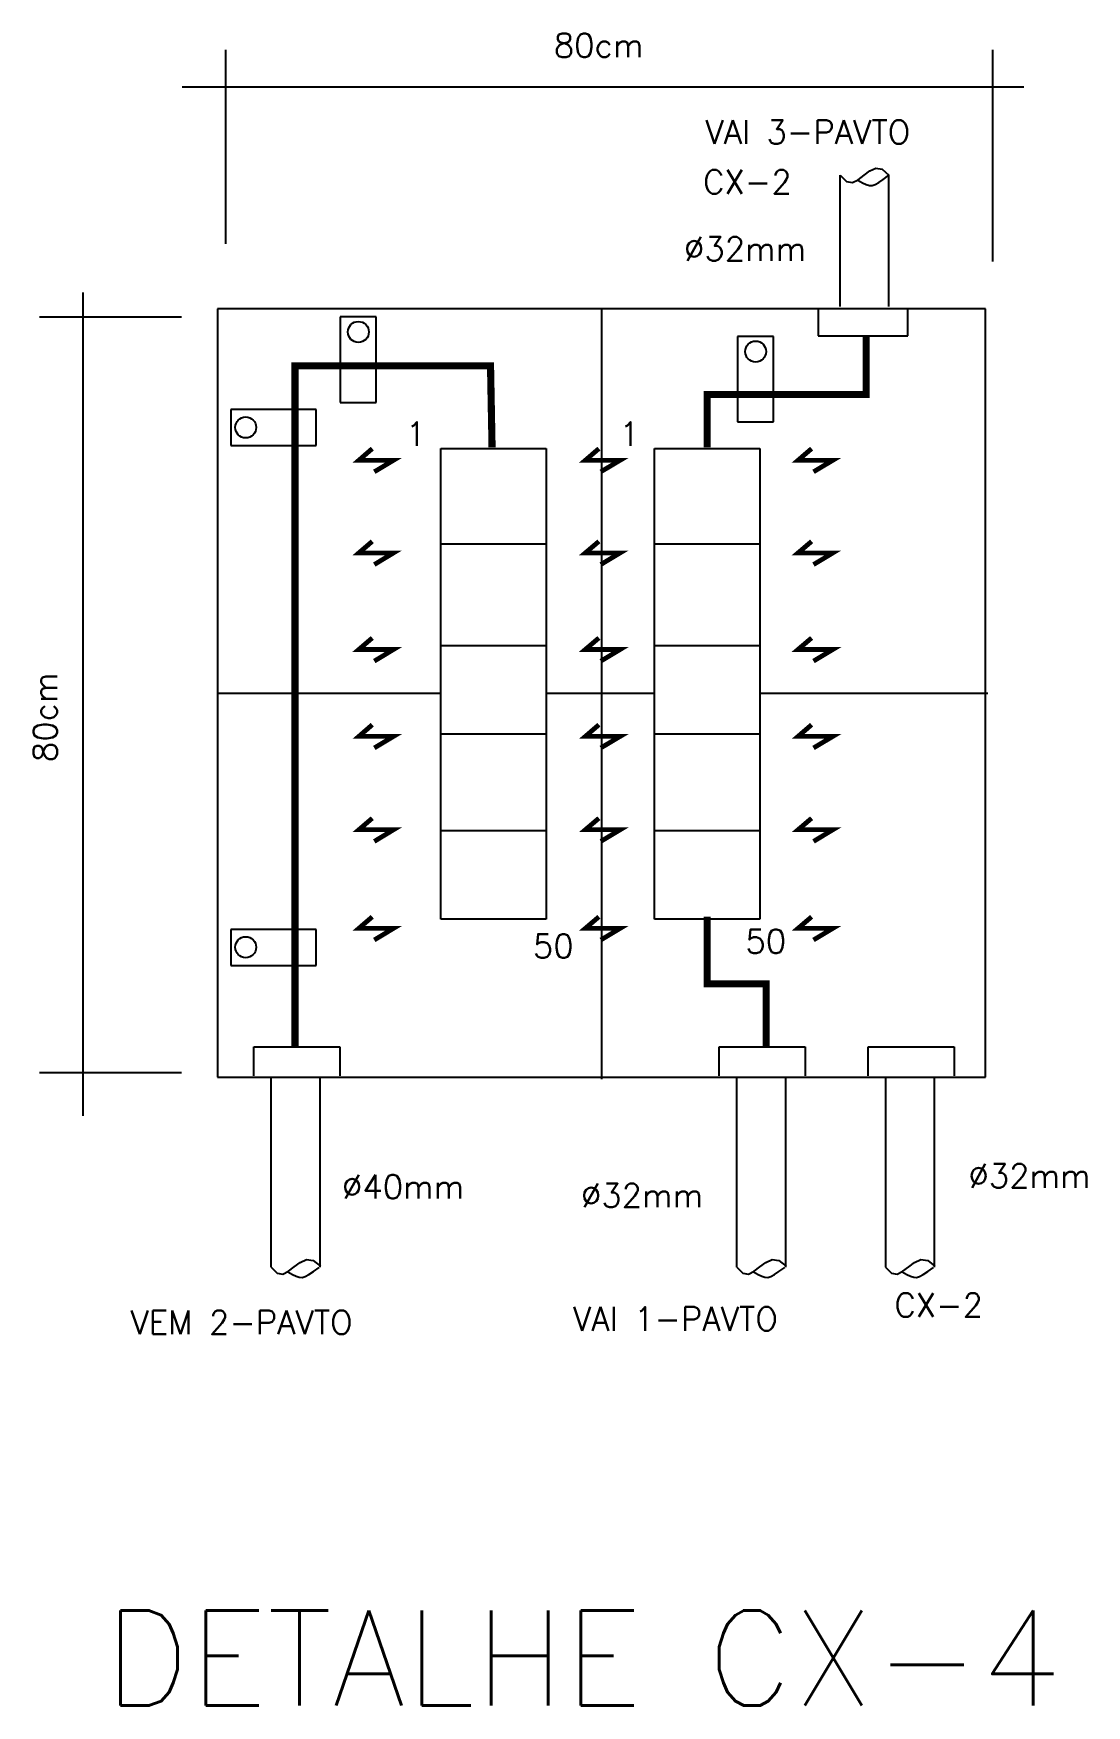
# Model space of a CAD drawing. Extents: x 0.008 to 0.097, y 0.013 to 0.154.
import ezdxf

# ---------------------------------------------------------------- set-up
doc = ezdxf.new("R2010")
doc.units = 0
doc.header["$LTSCALE"] = 200
doc.header["$MEASUREMENT"] = 0
doc.linetypes.add('DASHED', pattern=[0.75, 0.5, -0.25])
doc.layers.add('DETALHES-DIVERSOS', color=7, linetype='CONTINUOUS')
doc.styles.add('ROMMANS', font='ROMANS.shx', dxfattribs={"height": 100})

msp = doc.modelspace()

# ---------------------------------------------------------------- linework, layer by layer
at = {"layer": 'DETALHES-DIVERSOS'}
for p, q in [((0.02456, 0.15242), (0.02456, 0.1361)), ((0.08915, 0.13461), (0.08915, 0.15242)), ((0.02093, 0.1493), (0.09175, 0.1493)), ((0.0763, 0.13083), (0.0763, 0.14189)), ((0.08038, 0.13083), (0.08038, 0.14189)), ((0.01256, 0.13203), (0.01256, 0.06277)), ((0.02086, 0.12995), (0.00892, 0.12995)), ((0.0239, 0.13063), (0.0239, 0.06604)), ((0.08853, 0.13063), (0.0239, 0.13063)), ((0.03726, 0.12996), (0.03422, 0.12996)), ((0.03422, 0.12996), (0.03422, 0.12278)), ((0.03726, 0.12278), (0.03726, 0.12996)), ((0.07443, 0.13063), (0.07443, 0.12836)), ((0.08199, 0.12836), (0.08199, 0.13063)), ((0.08853, 0.06604), (0.08853, 0.13063)), ((0.07069, 0.12831), (0.06765, 0.12831)), ((0.06765, 0.12831), (0.06765, 0.12113)), ((0.07069, 0.12113), (0.07069, 0.12831)), ((0.07443, 0.12836), (0.08199, 0.12836)), ((0.03422, 0.12278), (0.03726, 0.12278)), ((0.02502, 0.12217), (0.02502, 0.11914)), ((0.0322, 0.12217), (0.02502, 0.12217)), ((0.0322, 0.11914), (0.0322, 0.12217)), ((0.06765, 0.12113), (0.07069, 0.12113)), ((0.02502, 0.11914), (0.0322, 0.11914)), ((0.0427, 0.07933), (0.0427, 0.11889)), ((0.0427, 0.11889), (0.05154, 0.11889)), ((0.05154, 0.11889), (0.05154, 0.07933)), ((0.06068, 0.07933), (0.06068, 0.11889)), ((0.06068, 0.11889), (0.06952, 0.11889)), ((0.06952, 0.11889), (0.06952, 0.07933)), ((0.0427, 0.11089), (0.05154, 0.11089)), ((0.06068, 0.11089), (0.06952, 0.11089)), ((0.0427, 0.10233), (0.05154, 0.10233)), ((0.06068, 0.10233), (0.06952, 0.10233)), ((0.05154, 0.09488), (0.0427, 0.09488)), ((0.06952, 0.09488), (0.06068, 0.09488)), ((0.0427, 0.08678), (0.05154, 0.08678)), ((0.06068, 0.08678), (0.06952, 0.08678)), ((0.05154, 0.07933), (0.0427, 0.07933)), ((0.06952, 0.07933), (0.06068, 0.07933)), ((0.0322, 0.07846), (0.02502, 0.07846)), ((0.02502, 0.07846), (0.02502, 0.07542)), ((0.0322, 0.07542), (0.0322, 0.07846)), ((0.02502, 0.07542), (0.0322, 0.07542)), ((0.02694, 0.06614), (0.02694, 0.06858)), ((0.02694, 0.06858), (0.03418, 0.06858)), ((0.03418, 0.06858), (0.03418, 0.06614)), ((0.06612, 0.06858), (0.07335, 0.06858)), ((0.06612, 0.06614), (0.06612, 0.06858)), ((0.07335, 0.06858), (0.07335, 0.06614)), ((0.07864, 0.06614), (0.07864, 0.06858)), ((0.07864, 0.06858), (0.08588, 0.06858)), ((0.08588, 0.06858), (0.08588, 0.06614)), ((0.02086, 0.0664), (0.00892, 0.0664)), ((0.0239, 0.06604), (0.08853, 0.06604)), ((0.02839, 0.06608), (0.02839, 0.05007)), ((0.03254, 0.05007), (0.03254, 0.06608)), ((0.06757, 0.06608), (0.06757, 0.05007)), ((0.07171, 0.05007), (0.07171, 0.06608)), ((0.0801, 0.06608), (0.0801, 0.05007)), ((0.08424, 0.05007), (0.08424, 0.06608))]:
    msp.add_line(p, q, dxfattribs=at)
at = {"layer": 'DETALHES-DIVERSOS', "linetype": 'DASHED'}
for p, q in [((0.05621, 0.13063), (0.05621, 0.06586)), ((0.0239, 0.09833), (0.0427, 0.09833)), ((0.05154, 0.09833), (0.06068, 0.09833)), ((0.06952, 0.09833), (0.08873, 0.09833))]:
    msp.add_line(p, q, dxfattribs=at)
at = {"layer": 'DETALHES-DIVERSOS'}
for points in [[(0.0763, 0.14187), (0.07683, 0.14136), (0.07733, 0.14128), (0.07782, 0.1415), (0.0783, 0.14187), (0.07879, 0.14224), (0.07929, 0.14246), (0.07982, 0.14239), (0.08038, 0.14188)], [(0.07779, 0.14146), (0.07818, 0.14124), (0.07849, 0.14109), (0.07875, 0.14101), (0.07899, 0.14101), (0.07924, 0.14109), (0.07954, 0.14126), (0.07991, 0.14152), (0.08038, 0.14188)], [(0.02841, 0.05007), (0.02891, 0.04956), (0.0294, 0.04948), (0.02988, 0.04971), (0.03036, 0.05008), (0.03086, 0.05045), (0.03139, 0.05069), (0.03195, 0.05063), (0.03257, 0.05013)], [(0.06759, 0.05007), (0.06809, 0.04956), (0.06858, 0.04948), (0.06905, 0.04971), (0.06954, 0.05008), (0.07004, 0.05045), (0.07056, 0.05069), (0.07113, 0.05063), (0.07175, 0.05013)], [(0.08011, 0.05007), (0.08062, 0.04956), (0.0811, 0.04948), (0.08158, 0.04971), (0.08206, 0.05008), (0.08256, 0.05045), (0.08309, 0.05069), (0.08366, 0.05063), (0.08427, 0.05013)], [(0.02981, 0.04966), (0.0302, 0.04944), (0.03052, 0.04929), (0.03078, 0.04921), (0.03102, 0.0492), (0.03128, 0.04928), (0.03159, 0.04944), (0.03197, 0.04969), (0.03245, 0.05003)], [(0.06899, 0.04966), (0.06938, 0.04944), (0.06969, 0.04929), (0.06995, 0.04921), (0.0702, 0.0492), (0.07046, 0.04928), (0.07076, 0.04944), (0.07114, 0.04969), (0.07163, 0.05003)], [(0.08152, 0.04966), (0.08191, 0.04944), (0.08222, 0.04929), (0.08248, 0.04921), (0.08273, 0.0492), (0.08298, 0.04928), (0.08329, 0.04944), (0.08367, 0.04969), (0.08415, 0.05003)]]:
    msp.add_lwpolyline(points, dxfattribs=at)
for points, const_width in [([(0.0651, 0.119), (0.0651, 0.12344), (0.07848, 0.12344), (0.07848, 0.12827)], 0.0006), ([(0.03042, 0.06864), (0.03042, 0.12585), (0.04687, 0.12585), (0.047, 0.119)], 0.0006), ([(0.03692, 0.11889), (0.03579, 0.11791), (0.03871, 0.11791), (0.03709, 0.11694)], 0.0004), ([(0.05599, 0.11889), (0.05485, 0.11791), (0.05778, 0.11791), (0.05615, 0.11694)], 0.0004), ([(0.07389, 0.11889), (0.07275, 0.11791), (0.07568, 0.11791), (0.07405, 0.11694)], 0.0004), ([(0.03692, 0.11109), (0.03579, 0.11012), (0.03871, 0.11012), (0.03709, 0.10914)], 0.0004), ([(0.05599, 0.11109), (0.05485, 0.11012), (0.05778, 0.11012), (0.05615, 0.10914)], 0.0004), ([(0.07389, 0.11109), (0.07275, 0.11012), (0.07568, 0.11012), (0.07405, 0.10914)], 0.0004), ([(0.03692, 0.10297), (0.03579, 0.102), (0.03871, 0.102), (0.03709, 0.10102)], 0.0004), ([(0.05599, 0.10297), (0.05485, 0.102), (0.05778, 0.102), (0.05615, 0.10102)], 0.0004), ([(0.07389, 0.10297), (0.07275, 0.102), (0.07568, 0.102), (0.07405, 0.10102)], 0.0004), ([(0.03692, 0.09567), (0.03579, 0.09469), (0.03871, 0.09469), (0.03709, 0.09372)], 0.0004), ([(0.05599, 0.09567), (0.05485, 0.09469), (0.05778, 0.09469), (0.05615, 0.09372)], 0.0004), ([(0.07389, 0.09567), (0.07275, 0.09469), (0.07568, 0.09469), (0.07405, 0.09372)], 0.0004), ([(0.03692, 0.08781), (0.03579, 0.08684), (0.03871, 0.08684), (0.03709, 0.08586)], 0.0004), ([(0.05599, 0.08781), (0.05485, 0.08684), (0.05778, 0.08684), (0.05615, 0.08586)], 0.0004), ([(0.07389, 0.08781), (0.07275, 0.08684), (0.07568, 0.08684), (0.07405, 0.08586)], 0.0004), ([(0.03692, 0.07952), (0.03579, 0.07855), (0.03871, 0.07855), (0.03709, 0.07757)], 0.0004), ([(0.05599, 0.07952), (0.05485, 0.07855), (0.05778, 0.07855), (0.05615, 0.07757)], 0.0004), ([(0.0651, 0.07952), (0.0651, 0.07388), (0.07006, 0.07388), (0.07006, 0.06863)], 0.0006), ([(0.07389, 0.07952), (0.07275, 0.07855), (0.07568, 0.07855), (0.07405, 0.07757)], 0.0004)]:
    msp.add_lwpolyline(points, dxfattribs=dict(at, const_width=const_width))
for centre in [(0.03575, 0.1287), (0.06918, 0.12705), (0.02627, 0.12067), (0.02627, 0.07696)]:
    msp.add_circle(centre, 0.00088, dxfattribs=at)

# ---------------------------------------------------------------- texts
at = {"layer": 'DETALHES-DIVERSOS', "style": 'ROMMANS'}
for s, height, p in [('80cm', 0.002, (0.0522, 0.1518)), ('VAI 3-PAVTO', 0.002, (0.06495, 0.14452)), ('CX-2', 0.002, (0.06476, 0.14032)), ('%%C32mm', 0.002, (0.06315, 0.13469)), ('1', 0.002, (0.03973, 0.11912)), ('1', 0.002, (0.05771, 0.11912)), ('50', 0.002, (0.05044, 0.07606)), ('50', 0.002, (0.06832, 0.07646)), ('%%c40mm', 0.002, (0.03437, 0.05582)), ('%%C32mm', 0.002, (0.08709, 0.05674)), ('%%C32mm', 0.002, (0.05448, 0.05509)), ('CX-2', 0.002, (0.08086, 0.04587)), ('VEM 2-PAVTO', 0.002, (0.01658, 0.04442)), ('VAI 1-PAVTO', 0.002, (0.05381, 0.04471)), ('DETALHE CX-4', 0.008, (0.01435, 0.01319))]:
    msp.add_text(s, height=height, dxfattribs=at).set_placement(p)
msp.add_text('80cm', height=0.002, rotation=90, dxfattribs=at).set_placement((0.0104, 0.09253))

doc.saveas('drawing.dxf')
